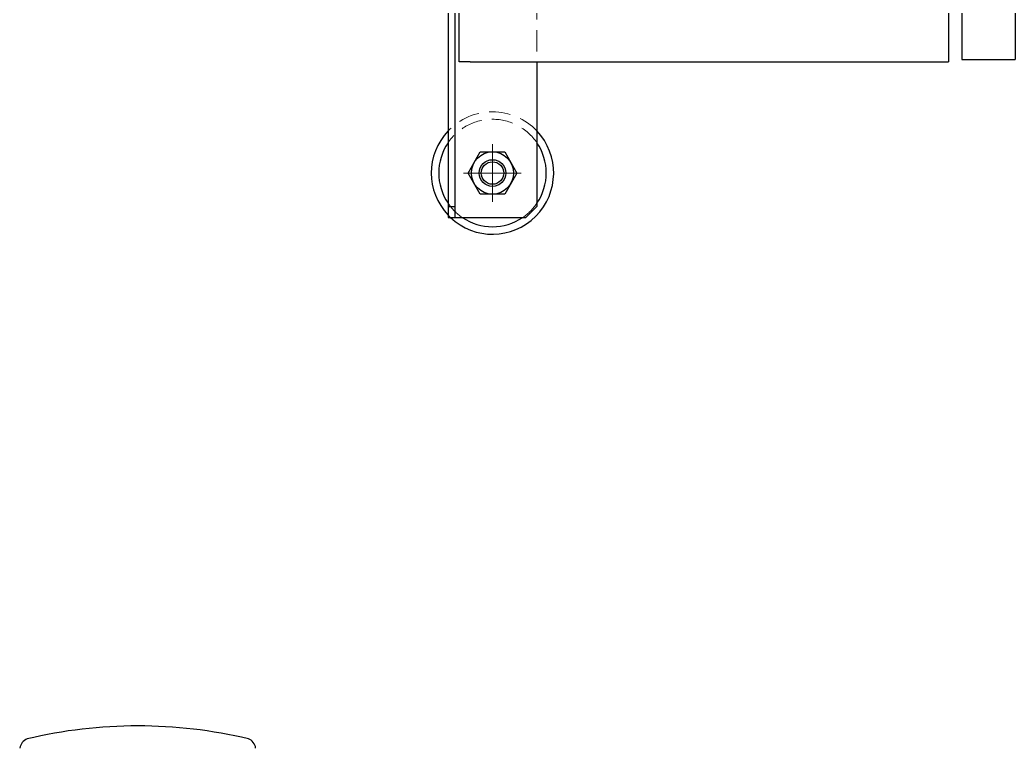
# Model space of a CAD drawing. Header units: millimetres. Extents: x 0 to 51411, y 0 to 16902.
# Drawn here: x 3535.6 to 3983.1, y 7892.3 to 8219.7 of the extents above; entities that cross this region are included whole.
import ezdxf

# ---------------------------------------------------------------- set-up
doc = ezdxf.new("R2010")
doc.units = ezdxf.units.MM
doc.linetypes.add('CENTER2', pattern=[28.575, 19.05, -3.175, 3.175, -3.175])
doc.linetypes.add('HIDDEN2', pattern=[4.7625, 3.175, -1.5875])
for name, color, linetype, lineweight in [('01_外形線', 7, 'Continuous', 25), ('03_かくれ線', 6, 'HIDDEN2', 13), ('04_中心線', 1, 'CENTER2', 9)]:
    doc.layers.add(name, color=color, linetype=linetype, lineweight=lineweight)

# ---------------------------------------------------------------- blocks, each defined once
blk = doc.blocks.new('*U479')
at = {"layer": '04_中心線', "color": 0, "linetype": 'CENTER2', "transparency": 16777216}
for p, q in [((0, 2.4), (0, 12.97)), ((-12.97, 0), (-2.4, 0)), ((2.4, 0), (12.97, 0)), ((0, -12.97), (0, -2.4))]:
    blk.add_line(p, q, dxfattribs=at)
at = {"layer": '04_中心線', "color": 0, "linetype": 'Continuous', "transparency": 16777216}
for p, q in [((-1.2, 0), (1.2, 0)), ((0, -1.2), (0, 1.2))]:
    blk.add_line(p, q, dxfattribs=at)
blk = doc.blocks.new('*U477')
at = {"layer": '04_中心線', "color": 0, "linetype": 'CENTER2', "transparency": 16777216}
for p, q in [((0, 1.2), (0, 9.5)), ((-9.5, 0), (-1.2, 0)), ((1.2, 0), (9.5, 0)), ((0, -9.5), (0, -1.2))]:
    blk.add_line(p, q, dxfattribs=at)
at = {"layer": '04_中心線', "color": 0, "linetype": 'Continuous', "transparency": 16777216}
for p, q in [((-0.6, 0), (0.6, 0)), ((0, -0.6), (0, 0.6))]:
    blk.add_line(p, q, dxfattribs=at)

msp = doc.modelspace()

# ---------------------------------------------------------------- linework, layer by layer
at = {"layer": '01_外形線'}
for p, q in [((3953.139, 8369.405), (3953.139, 8200.866)), ((3959.139, 8369.51), (3959.139, 8201.866)), ((3983.139, 8369.929), (3983.139, 8201.866)), ((3733.139, 8200.866), (3733.139, 8316.199)), ((3728.139, 8225.866), (3728.139, 8130.866)), ((3731.139, 8225.866), (3731.139, 8130.866)), ((3738.139, 8200.866), (3733.139, 8200.866)), ((3738.139, 8200.866), (3953.139, 8200.866)), ((3768.139, 8200.866), (3768.139, 8135.866)), ((3959.139, 8201.866), (3983.139, 8201.866)), ((3728.139, 8135.866), (3731.139, 8135.866)), ((3763.139, 8130.866), (3768.139, 8135.866)), ((3728.139, 8130.866), (3763.139, 8130.866))]:
    msp.add_line(p, q, dxfattribs=at)
msp.add_lwpolyline([(3742.654, 8141.366), (3737.17, 8150.866), (3742.654, 8160.366), (3753.624, 8160.366), (3759.109, 8150.866), (3753.624, 8141.366)], close=True, dxfattribs=at)
for radius in [9.5, 6, 5.053]:
    msp.add_circle((3748.139, 8150.866), radius, dxfattribs=at)
for centre, radius, start, end in [((3748.139, 8150.866), 27.518, 136.61816, 223.38184), ((3748.139, 8150.866), 27.518, 226.61816, 43.38184), ((3748.139, 8150.866), 24.18, 145.80392, 214.19608), ((3748.139, 8150.866), 24.18, 325.80392, 34.19608), ((3748.139, 8150.866), 24.18, 235.80392, 304.19608), ((3588.704, 7687.826), 214.424, 76.60036, 103.43499), ((3540.606, 7891.688), 5, 110.14987, 173.41806), ((3636.672, 7891.719), 5, 6.58194, 69.85013)]:
    msp.add_arc(centre, radius, start, end, dxfattribs=at)
at = {"layer": '03_かくれ線', "ltscale": 3}
msp.add_line((3768.139, 8700.866), (3768.139, 8200.866), dxfattribs=at)
msp.add_circle((3748.139, 8150.866), 6, dxfattribs=at)
for radius, start, end in [(27.518, 43.38184, 136.61816), (24.18, 34.19608, 145.80392), (24.18, 214.19608, 235.80392), (24.18, 304.19608, 325.80392), (27.518, 223.38184, 226.61816)]:
    msp.add_arc((3748.139, 8150.866), radius, start, end, dxfattribs=at)

# ---------------------------------------------------------------- block references
at = {"layer": '04_中心線', "linetype": 'CENTER2'}
for name in ['*U479', '*U477']:
    msp.add_blockref(name, (3748.139, 8150.866), dxfattribs=at)

doc.saveas('drawing.dxf')
